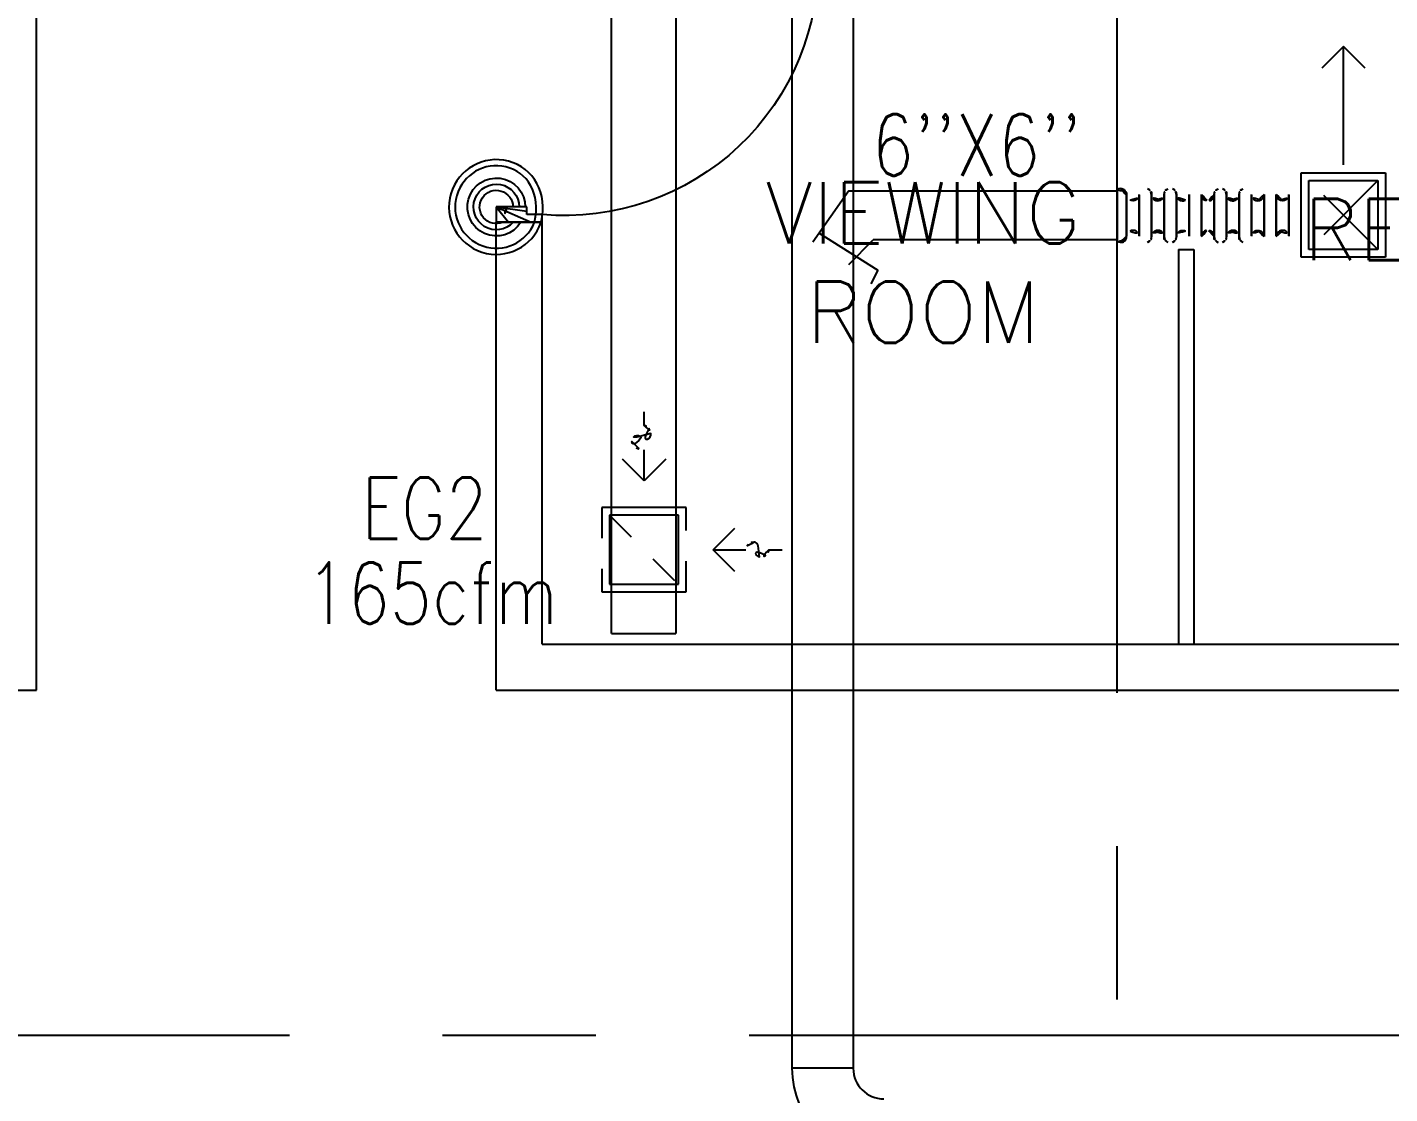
# Model space of a CAD drawing. Extents: x 417866230.2 to 417866327.8, y 43498045.5 to 43498135.4.
# Drawn here: x 417866263.442 to 417866267.886, y 43498110.931 to 43498114.408 of the extents above; entities that cross this region are included whole.
import ezdxf
from ezdxf.enums import TextEntityAlignment as Align

# ---------------------------------------------------------------- set-up
doc = ezdxf.new("R2010")
doc.units = 0
doc.header["$MEASUREMENT"] = 0
doc.linetypes.add('CENTERX2', pattern=[4, 2.5, -0.5, 0.5, -0.5])
doc.linetypes.add('HIDDEN', pattern=[0.375, 0.25, -0.125])
doc.layers.get('0').update_dxf_attribs({"linetype": 'CONTINUOUS'})
for name, color, linetype in [('AXES', 11, 'CENTERX2'), ('DOOR', 9, 'CONTINUOUS'), ('DOOR-DIM', 9, 'CONTINUOUS'), ('DUCT', 6, 'CONTINUOUS'), ('EXDUCT', 10, 'CONTINUOUS'), ('HAT', 12, 'CONTINUOUS'), ('M-AC-FLEX', 3, 'CONTINUOUS'), ('M-EGU.', 2, 'CONTINUOUS'), ('PART', 9, 'CONTINUOUS'), ('Ramb', 9, 'CONTINUOUS'), ('RM-NAME', 9, 'CONTINUOUS'), ('SCD', 2, 'CONTINUOUS'), ('WALL', 4, 'CONTINUOUS')]:
    doc.layers.add(name, color=color, linetype=linetype)
doc.styles.add('ROMANS', font='ROMANS.shx', dxfattribs={"width": 0.6})

# ---------------------------------------------------------------- blocks, each defined once
blk = doc.blocks.new('RM1')
at = {"layer": 'RM-NAME', "style": 'ROMANS'}
for tag, p in [('ROOMNAME1', (0, 323.8)), ('ROOMNAME2', (0, 0))]:
    blk.add_attdef(tag, text='', height=200, dxfattribs=at).set_placement(p, align=Align.MIDDLE)
blk = doc.blocks.new('DOOR90')
at = {"layer": 'DOOR', "color": 7, "linetype": 'ByBlock'}
for p, q in [((-150, 0), (0, 0)), ((-150, 0), (-150, -25)), ((0, -50), (-113.7, 0)), ((0, -50), (-40.1, 0)), ((0, -50), (0, 0)), ((-1000, -25), (-1050, -25)), ((-1050, -75), (-1050, -25)), ((-1050, -25), (-1050, -75)), ((-1000, -42), (-1020, -42)), ((-1020, -42), (-1020, -58)), ((-1000, -25), (-1000, -42)), ((-877.6, -17.8), (-967.6, -17.8)), ((-967.6, -25), (-967.6, -17.8)), ((-955, -8.8), (-890.2, -8.8)), ((-955, -17.8), (-955, -8.8)), ((-955, -17.8), (-890.2, -17.8)), ((-890.2, -17.8), (-890.2, -8.8)), ((-877.6, -25), (-877.6, -17.8)), ((-200, -25), (-150, -25)), ((-200, -42), (-200, -25)), ((-180, -42), (-200, -42)), ((-180, -58), (-180, -42)), ((-150, -25), (-100, -25)), ((-150, -75), (-150, -25)), ((-100, -25), (-100, -50)), ((0, -50), (-100, -36.6)), ((-1000, -75), (-1050, -75)), ((-1000, -58), (-1020, -58)), ((-1000, -58), (-1000, -75)), ((-967.6, -75), (-967.6, -82.2)), ((-877.6, -82.2), (-967.6, -82.2)), ((-955, -82.2), (-890.2, -82.2)), ((-955, -82.2), (-955, -91.2)), ((-890.2, -82.2), (-890.2, -91.2)), ((-877.6, -75), (-877.6, -82.2)), ((-200, -58), (-180, -58)), ((-200, -75), (-200, -58)), ((-150, -75), (-200, -75)), ((-100, -50), (0, -50)), ((-955, -91.2), (-890.2, -91.2)), ((-150, -875), (-100, -875)), ((-150, -900), (-150, -875)), ((0, -850), (-113.7, -900)), ((-100, -875), (-100, -850)), ((0, -850), (-100, -863.4)), ((-100, -850), (0, -850)), ((0, -850), (-40.1, -900)), ((0, -850), (0, -900)), ((-150, -900), (0, -900)), ((0, -900), (-150, -900))]:
    blk.add_line(p, q, dxfattribs=at)
at = {"layer": 'DOOR', "linetype": 'ByBlock'}
for p, q in [((-200, -25), (-1000, -25)), ((-200, -42), (-1000, -42)), ((-200, -58), (-1000, -58)), ((-1000, -75), (-200, -75))]:
    blk.add_line(p, q, dxfattribs=at)
at = {"layer": 'DOOR', "color": 7, "linetype": 'ByBlock'}
for centre in [(-922.6, 23.5), (-922.6, -123.5)]:
    blk.add_circle(centre, 32.4, dxfattribs=at)
for centre, radius, start, end in [((0, -50), 154.4, 161.1053, 166.2858), ((0, -50), 94.4, 148.0182, 180), ((0, -50), 134.4, 158.1598, 169.28), ((0, -50), 114.4, 154.0838, 167.3774), ((0, -50), 74.4, 137.7764, 180), ((0, -50), 54.4, 113.2074, 180), ((0, -50), 34.4, 90, 180), ((0, -50), 14.4, 90, 180), ((0, -850), 154.4, 193.7142, 198.8947), ((0, -850), 134.4, 190.72, 201.8402), ((0, -850), 94.4, 180, 211.9818), ((0, -850), 74.4, 180, 222.2236), ((0, -850), 54.4, 180, 246.7926), ((0, -850), 34.4, 180, 270), ((0, -850), 14.4, 180, 270)]:
    blk.add_arc(centre, radius, start, end, dxfattribs=at)
at = {"layer": 'DOOR', "linetype": 'HIDDEN', "ltscale": 0.5}
blk.add_arc((-222.2, -50), 828.2, 178.2701, 275.003, dxfattribs=at)
blk = doc.blocks.new('9RCD')
at = {"color": 2}
blk.add_line((0, 407), (0, 450), dxfattribs=at)
at = {"layer": 'M-EGU.'}
for p, q in [((0, 225), (0, 331.9)), ((0, 225), (-70.7, 295.7)), ((70.7, 295.7), (0, 225)), ((112.5, 112.5), (-112.5, 112.5)), ((-112.5, 112.5), (-112.5, -112.5)), ((112.5, -112.5), (112.5, 112.5)), ((-295.7, 70.7), (-225, 0)), ((-225, 0), (-326.1, 0)), ((-225, 0), (-295.7, -70.7)), ((-112.5, -112.5), (112.5, -112.5))]:
    blk.add_line(p, q, dxfattribs=at)
at = {"layer": 'M-EGU.', "linetype": 'HIDDEN'}
for p, q in [((137.5, 137.5), (-137.5, 137.5)), ((-137.5, 137.5), (-137.5, -137.5)), ((137.5, -137.5), (137.5, 137.5)), ((-112.5, -112.5), (112.5, 112.5)), ((-137.5, -137.5), (137.5, -137.5))]:
    blk.add_line(p, q, dxfattribs=at)
at = {"layer": 'M-EGU.', "color": 2}
blk.add_line((-405.7, 0), (-450, 0), dxfattribs=at)
blk.add_lwpolyline([(0, 407, -0.187862), (18.4, 395.6, -0.202645), (23.4, 376.1, -0.616915), (-1.7, 368, 0.668708), (-25.3, 358.4, 0.194285), (-18.2, 340.4, 0.186051), (0, 331.9)], format="xyb", dxfattribs=at)
at = {"layer": 'M-EGU.'}
blk.add_lwpolyline([(-405.7, 0, -0.1324), (-394.5, 16.1, -0.15664), (-379.1, 22.4, -0.736612), (-366.5, -9, 0.774232), (-352.6, -39.4, 0.203349), (-331.5, -25.7, 0.193808), (-326.1, 0)], format="xyb", dxfattribs=at)

msp = doc.modelspace()

# ---------------------------------------------------------------- linework, layer by layer
at = {"layer": 'AXES'}
for p, q in [((417866266.9969, 43498056.2378), (417866266.9969, 43498134.7153)), ((417866241.7969, 43498111.1221), (417866300.0369, 43498111.1221))]:
    msp.add_line(p, q, dxfattribs=at)
at = {"layer": 'DUCT'}
for p, q in [((417866265.9359, 43498119.0649), (417866265.9359, 43498111.0141)), ((417866266.1359, 43498119.0649), (417866266.1359, 43498111.0141)), ((417866266.1215, 43498113.8749), (417866266.0039, 43498113.7069)), ((417866266.1215, 43498113.8749), (417866266.9972, 43498113.8749)), ((417866266.9972, 43498113.8749), (417866266.9972, 43498113.7149)), ((417866266.0245, 43498113.7364), (417866266.216, 43498113.6162)), ((417866266.1215, 43498113.6349), (417866266.2015, 43498113.7149)), ((417866266.9972, 43498113.7149), (417866266.2015, 43498113.7149)), ((417866266.216, 43498113.6162), (417866266.193, 43498113.5711)), ((417866266.216, 43498113.6162), (417866266.216, 43498113.6162)), ((417866266.1359, 43498111.0141), (417866265.9359, 43498111.0141))]:
    msp.add_line(p, q, dxfattribs=at)
for radius in [0.3, 0.1]:
    msp.add_arc((417866266.2359, 43498111.0141), radius, 180, 270, dxfattribs=at)
at = {"layer": 'EXDUCT', "linetype": 'Continuous'}
for p, q in [((417866265.5579, 43498121.0543), (417866265.5579, 43498112.4316)), ((417866265.3479, 43498112.4316), (417866265.3479, 43498120.9543)), ((417866265.3479, 43498112.4316), (417866265.5579, 43498112.4316))]:
    msp.add_line(p, q, dxfattribs=at)
at = {"layer": 'M-AC-FLEX', "color": 11}
for p, q in [((417866267.0276, 43498113.8631), (417866267.0276, 43498113.728)), ((417866267.0276, 43498113.8631), (417866267.0276, 43498113.728)), ((417866267.0276, 43498113.8631), (417866267.0276, 43498113.728)), ((417866267.0276, 43498113.8631), (417866267.0276, 43498113.728)), ((417866267.0276, 43498113.7277), (417866267.0276, 43498113.8628)), ((417866267.0276, 43498113.7277), (417866267.0276, 43498113.8628)), ((417866267.0276, 43498113.7277), (417866267.0276, 43498113.8628)), ((417866267.0276, 43498113.7277), (417866267.0276, 43498113.8628)), ((417866267.0276, 43498113.862), (417866267.0276, 43498113.7269)), ((417866267.0276, 43498113.862), (417866267.0276, 43498113.7269)), ((417866267.0276, 43498113.862), (417866267.0276, 43498113.7269)), ((417866267.0276, 43498113.862), (417866267.0276, 43498113.7269)), ((417866267.0276, 43498113.7266), (417866267.0276, 43498113.8617)), ((417866267.0276, 43498113.7266), (417866267.0276, 43498113.8617)), ((417866267.0276, 43498113.7266), (417866267.0276, 43498113.8617)), ((417866267.0276, 43498113.7266), (417866267.0276, 43498113.8617)), ((417866267.0683, 43498113.7277), (417866267.0683, 43498113.8628)), ((417866267.0683, 43498113.7277), (417866267.0683, 43498113.8628)), ((417866267.0683, 43498113.7277), (417866267.0683, 43498113.8628)), ((417866267.0683, 43498113.7277), (417866267.0683, 43498113.8628)), ((417866267.0683, 43498113.862), (417866267.0683, 43498113.7269)), ((417866267.0683, 43498113.862), (417866267.0683, 43498113.7269)), ((417866267.0683, 43498113.862), (417866267.0683, 43498113.7269)), ((417866267.0683, 43498113.862), (417866267.0683, 43498113.7269)), ((417866267.1091, 43498113.8631), (417866267.1091, 43498113.728)), ((417866267.1091, 43498113.8631), (417866267.1091, 43498113.728)), ((417866267.1091, 43498113.7277), (417866267.1091, 43498113.8628)), ((417866267.1091, 43498113.7277), (417866267.1091, 43498113.8628)), ((417866267.1091, 43498113.7277), (417866267.1091, 43498113.8628)), ((417866267.1091, 43498113.7277), (417866267.1091, 43498113.8628)), ((417866267.1091, 43498113.7277), (417866267.1091, 43498113.8628)), ((417866267.1091, 43498113.7277), (417866267.1091, 43498113.8628)), ((417866267.1091, 43498113.862), (417866267.1091, 43498113.7269)), ((417866267.1091, 43498113.862), (417866267.1091, 43498113.7269)), ((417866267.1091, 43498113.862), (417866267.1091, 43498113.7269)), ((417866267.1091, 43498113.862), (417866267.1091, 43498113.7269)), ((417866267.1091, 43498113.862), (417866267.1091, 43498113.7269)), ((417866267.1091, 43498113.862), (417866267.1091, 43498113.7269)), ((417866267.1091, 43498113.7266), (417866267.1091, 43498113.8617)), ((417866267.1091, 43498113.7266), (417866267.1091, 43498113.8617)), ((417866267.1498, 43498113.8631), (417866267.1498, 43498113.728)), ((417866267.1498, 43498113.8631), (417866267.1498, 43498113.728)), ((417866267.1498, 43498113.7277), (417866267.1498, 43498113.8628)), ((417866267.1498, 43498113.7277), (417866267.1498, 43498113.8628)), ((417866267.1498, 43498113.7277), (417866267.1498, 43498113.8628)), ((417866267.1498, 43498113.7277), (417866267.1498, 43498113.8628)), ((417866267.1498, 43498113.7277), (417866267.1498, 43498113.8628)), ((417866267.1498, 43498113.7277), (417866267.1498, 43498113.8628)), ((417866267.1498, 43498113.7277), (417866267.1498, 43498113.8628)), ((417866267.1498, 43498113.7277), (417866267.1498, 43498113.8628)), ((417866267.1498, 43498113.7277), (417866267.1498, 43498113.8628)), ((417866267.1498, 43498113.7277), (417866267.1498, 43498113.8628)), ((417866267.1498, 43498113.862), (417866267.1498, 43498113.7269)), ((417866267.1498, 43498113.862), (417866267.1498, 43498113.7269)), ((417866267.1498, 43498113.862), (417866267.1498, 43498113.7269)), ((417866267.1498, 43498113.862), (417866267.1498, 43498113.7269)), ((417866267.1498, 43498113.862), (417866267.1498, 43498113.7269)), ((417866267.1498, 43498113.862), (417866267.1498, 43498113.7269)), ((417866267.1498, 43498113.862), (417866267.1498, 43498113.7269)), ((417866267.1498, 43498113.862), (417866267.1498, 43498113.7269)), ((417866267.1498, 43498113.862), (417866267.1498, 43498113.7269)), ((417866267.1498, 43498113.862), (417866267.1498, 43498113.7269)), ((417866267.1498, 43498113.7266), (417866267.1498, 43498113.8617)), ((417866267.1498, 43498113.7266), (417866267.1498, 43498113.8617)), ((417866267.1905, 43498113.8631), (417866267.1905, 43498113.728)), ((417866267.1905, 43498113.8631), (417866267.1905, 43498113.728)), ((417866267.1905, 43498113.7277), (417866267.1905, 43498113.8628)), ((417866267.1905, 43498113.7277), (417866267.1905, 43498113.8628)), ((417866267.1905, 43498113.7277), (417866267.1905, 43498113.8628)), ((417866267.1905, 43498113.7277), (417866267.1905, 43498113.8628)), ((417866267.1905, 43498113.7277), (417866267.1905, 43498113.8628)), ((417866267.1905, 43498113.7277), (417866267.1905, 43498113.8628)), ((417866267.1905, 43498113.7277), (417866267.1905, 43498113.8628)), ((417866267.1905, 43498113.7277), (417866267.1905, 43498113.8628)), ((417866267.1905, 43498113.7277), (417866267.1905, 43498113.8628)), ((417866267.1905, 43498113.7277), (417866267.1905, 43498113.8628)), ((417866267.1905, 43498113.862), (417866267.1905, 43498113.7269)), ((417866267.1905, 43498113.862), (417866267.1905, 43498113.7269)), ((417866267.1905, 43498113.862), (417866267.1905, 43498113.7269)), ((417866267.1905, 43498113.862), (417866267.1905, 43498113.7269)), ((417866267.1905, 43498113.862), (417866267.1905, 43498113.7269)), ((417866267.1905, 43498113.862), (417866267.1905, 43498113.7269)), ((417866267.1905, 43498113.862), (417866267.1905, 43498113.7269)), ((417866267.1905, 43498113.862), (417866267.1905, 43498113.7269)), ((417866267.1905, 43498113.862), (417866267.1905, 43498113.7269)), ((417866267.1905, 43498113.862), (417866267.1905, 43498113.7269)), ((417866267.1905, 43498113.7266), (417866267.1905, 43498113.8617)), ((417866267.1905, 43498113.7266), (417866267.1905, 43498113.8617)), ((417866267.2313, 43498113.8631), (417866267.2313, 43498113.728)), ((417866267.2313, 43498113.8631), (417866267.2313, 43498113.728)), ((417866267.2313, 43498113.7277), (417866267.2313, 43498113.8628)), ((417866267.2313, 43498113.7277), (417866267.2313, 43498113.8628)), ((417866267.2313, 43498113.7277), (417866267.2313, 43498113.8628)), ((417866267.2313, 43498113.7277), (417866267.2313, 43498113.8628)), ((417866267.2313, 43498113.7277), (417866267.2313, 43498113.8628)), ((417866267.2313, 43498113.7277), (417866267.2313, 43498113.8628)), ((417866267.2313, 43498113.862), (417866267.2313, 43498113.7269)), ((417866267.2313, 43498113.862), (417866267.2313, 43498113.7269)), ((417866267.2313, 43498113.862), (417866267.2313, 43498113.7269)), ((417866267.2313, 43498113.862), (417866267.2313, 43498113.7269)), ((417866267.2313, 43498113.862), (417866267.2313, 43498113.7269)), ((417866267.2313, 43498113.862), (417866267.2313, 43498113.7269)), ((417866267.2313, 43498113.7266), (417866267.2313, 43498113.8617)), ((417866267.2313, 43498113.7266), (417866267.2313, 43498113.8617)), ((417866267.2723, 43498113.8631), (417866267.2723, 43498113.728)), ((417866267.2723, 43498113.8631), (417866267.2723, 43498113.728)), ((417866267.2723, 43498113.7277), (417866267.2723, 43498113.8628)), ((417866267.2723, 43498113.7277), (417866267.2723, 43498113.8628)), ((417866267.2723, 43498113.7277), (417866267.2723, 43498113.8628)), ((417866267.2723, 43498113.7277), (417866267.2723, 43498113.8628)), ((417866267.2723, 43498113.7277), (417866267.2723, 43498113.8628)), ((417866267.2723, 43498113.7277), (417866267.2723, 43498113.8628)), ((417866267.2723, 43498113.862), (417866267.2723, 43498113.7269)), ((417866267.2723, 43498113.862), (417866267.2723, 43498113.7269)), ((417866267.2723, 43498113.862), (417866267.2723, 43498113.7269)), ((417866267.2723, 43498113.862), (417866267.2723, 43498113.7269)), ((417866267.2723, 43498113.862), (417866267.2723, 43498113.7269)), ((417866267.2723, 43498113.862), (417866267.2723, 43498113.7269)), ((417866267.2723, 43498113.7266), (417866267.2723, 43498113.8617)), ((417866267.2723, 43498113.7266), (417866267.2723, 43498113.8617)), ((417866267.3131, 43498113.8631), (417866267.3131, 43498113.728)), ((417866267.3131, 43498113.8631), (417866267.3131, 43498113.728)), ((417866267.3131, 43498113.7277), (417866267.3131, 43498113.8628)), ((417866267.3131, 43498113.7277), (417866267.3131, 43498113.8628)), ((417866267.3131, 43498113.7277), (417866267.3131, 43498113.8628)), ((417866267.3131, 43498113.7277), (417866267.3131, 43498113.8628)), ((417866267.3131, 43498113.7277), (417866267.3131, 43498113.8628)), ((417866267.3131, 43498113.7277), (417866267.3131, 43498113.8628)), ((417866267.3131, 43498113.7277), (417866267.3131, 43498113.8628)), ((417866267.3131, 43498113.7277), (417866267.3131, 43498113.8628)), ((417866267.3131, 43498113.7277), (417866267.3131, 43498113.8628)), ((417866267.3131, 43498113.7277), (417866267.3131, 43498113.8628)), ((417866267.3131, 43498113.862), (417866267.3131, 43498113.7269)), ((417866267.3131, 43498113.862), (417866267.3131, 43498113.7269)), ((417866267.3131, 43498113.862), (417866267.3131, 43498113.7269)), ((417866267.3131, 43498113.862), (417866267.3131, 43498113.7269)), ((417866267.3131, 43498113.862), (417866267.3131, 43498113.7269)), ((417866267.3131, 43498113.862), (417866267.3131, 43498113.7269)), ((417866267.3131, 43498113.862), (417866267.3131, 43498113.7269)), ((417866267.3131, 43498113.862), (417866267.3131, 43498113.7269)), ((417866267.3131, 43498113.862), (417866267.3131, 43498113.7269)), ((417866267.3131, 43498113.862), (417866267.3131, 43498113.7269)), ((417866267.3131, 43498113.7266), (417866267.3131, 43498113.8617)), ((417866267.3131, 43498113.7266), (417866267.3131, 43498113.8617)), ((417866267.3538, 43498113.8631), (417866267.3538, 43498113.728)), ((417866267.3538, 43498113.8631), (417866267.3538, 43498113.728)), ((417866267.3538, 43498113.7277), (417866267.3538, 43498113.8628)), ((417866267.3538, 43498113.7277), (417866267.3538, 43498113.8628)), ((417866267.3538, 43498113.7277), (417866267.3538, 43498113.8628)), ((417866267.3538, 43498113.7277), (417866267.3538, 43498113.8628)), ((417866267.3538, 43498113.7277), (417866267.3538, 43498113.8628)), ((417866267.3538, 43498113.7277), (417866267.3538, 43498113.8628)), ((417866267.3538, 43498113.7277), (417866267.3538, 43498113.8628)), ((417866267.3538, 43498113.7277), (417866267.3538, 43498113.8628)), ((417866267.3538, 43498113.7277), (417866267.3538, 43498113.8628)), ((417866267.3538, 43498113.7277), (417866267.3538, 43498113.8628)), ((417866267.3538, 43498113.862), (417866267.3538, 43498113.7269)), ((417866267.3538, 43498113.862), (417866267.3538, 43498113.7269)), ((417866267.3538, 43498113.862), (417866267.3538, 43498113.7269)), ((417866267.3538, 43498113.862), (417866267.3538, 43498113.7269)), ((417866267.3538, 43498113.862), (417866267.3538, 43498113.7269)), ((417866267.3538, 43498113.862), (417866267.3538, 43498113.7269)), ((417866267.3538, 43498113.862), (417866267.3538, 43498113.7269)), ((417866267.3538, 43498113.862), (417866267.3538, 43498113.7269)), ((417866267.3538, 43498113.862), (417866267.3538, 43498113.7269)), ((417866267.3538, 43498113.862), (417866267.3538, 43498113.7269)), ((417866267.3538, 43498113.7266), (417866267.3538, 43498113.8617)), ((417866267.3538, 43498113.7266), (417866267.3538, 43498113.8617)), ((417866267.3945, 43498113.8631), (417866267.3945, 43498113.728)), ((417866267.3945, 43498113.8631), (417866267.3945, 43498113.728)), ((417866267.3945, 43498113.7277), (417866267.3945, 43498113.8628)), ((417866267.3945, 43498113.7277), (417866267.3945, 43498113.8628)), ((417866267.3945, 43498113.7277), (417866267.3945, 43498113.8628)), ((417866267.3945, 43498113.7277), (417866267.3945, 43498113.8628)), ((417866267.3945, 43498113.7277), (417866267.3945, 43498113.8628)), ((417866267.3945, 43498113.7277), (417866267.3945, 43498113.8628)), ((417866267.3945, 43498113.862), (417866267.3945, 43498113.7269)), ((417866267.3945, 43498113.862), (417866267.3945, 43498113.7269)), ((417866267.3945, 43498113.862), (417866267.3945, 43498113.7269)), ((417866267.3945, 43498113.862), (417866267.3945, 43498113.7269)), ((417866267.3945, 43498113.862), (417866267.3945, 43498113.7269)), ((417866267.3945, 43498113.862), (417866267.3945, 43498113.7269)), ((417866267.3945, 43498113.7266), (417866267.3945, 43498113.8617)), ((417866267.3945, 43498113.7266), (417866267.3945, 43498113.8617)), ((417866267.4353, 43498113.7277), (417866267.4353, 43498113.8628)), ((417866267.4353, 43498113.7277), (417866267.4353, 43498113.8628)), ((417866267.4353, 43498113.7277), (417866267.4353, 43498113.8628)), ((417866267.4353, 43498113.7277), (417866267.4353, 43498113.8628)), ((417866267.4353, 43498113.862), (417866267.4353, 43498113.7269)), ((417866267.4353, 43498113.862), (417866267.4353, 43498113.7269)), ((417866267.4353, 43498113.862), (417866267.4353, 43498113.7269)), ((417866267.4353, 43498113.862), (417866267.4353, 43498113.7269)), ((417866267.476, 43498113.8631), (417866267.476, 43498113.728)), ((417866267.476, 43498113.8631), (417866267.476, 43498113.728)), ((417866267.476, 43498113.8631), (417866267.476, 43498113.728)), ((417866267.476, 43498113.8631), (417866267.476, 43498113.728)), ((417866267.476, 43498113.8631), (417866267.476, 43498113.728)), ((417866267.476, 43498113.8631), (417866267.476, 43498113.728)), ((417866267.476, 43498113.8631), (417866267.476, 43498113.728)), ((417866267.476, 43498113.8631), (417866267.476, 43498113.728)), ((417866267.476, 43498113.7277), (417866267.476, 43498113.8628)), ((417866267.476, 43498113.7277), (417866267.476, 43498113.8628)), ((417866267.476, 43498113.7277), (417866267.476, 43498113.8628)), ((417866267.476, 43498113.7277), (417866267.476, 43498113.8628)), ((417866267.476, 43498113.7277), (417866267.476, 43498113.8628)), ((417866267.476, 43498113.7277), (417866267.476, 43498113.8628)), ((417866267.476, 43498113.7277), (417866267.476, 43498113.8628)), ((417866267.476, 43498113.7277), (417866267.476, 43498113.8628)), ((417866267.476, 43498113.862), (417866267.476, 43498113.7269)), ((417866267.476, 43498113.862), (417866267.476, 43498113.7269)), ((417866267.476, 43498113.862), (417866267.476, 43498113.7269)), ((417866267.476, 43498113.862), (417866267.476, 43498113.7269)), ((417866267.476, 43498113.862), (417866267.476, 43498113.7269)), ((417866267.476, 43498113.862), (417866267.476, 43498113.7269)), ((417866267.476, 43498113.862), (417866267.476, 43498113.7269)), ((417866267.476, 43498113.862), (417866267.476, 43498113.7269)), ((417866267.476, 43498113.7266), (417866267.476, 43498113.8617)), ((417866267.476, 43498113.7266), (417866267.476, 43498113.8617)), ((417866267.476, 43498113.7266), (417866267.476, 43498113.8617)), ((417866267.476, 43498113.7266), (417866267.476, 43498113.8617)), ((417866267.476, 43498113.7266), (417866267.476, 43498113.8617)), ((417866267.476, 43498113.7266), (417866267.476, 43498113.8617)), ((417866267.476, 43498113.7266), (417866267.476, 43498113.8617)), ((417866267.476, 43498113.7266), (417866267.476, 43498113.8617)), ((417866267.516, 43498113.8631), (417866267.516, 43498113.728)), ((417866267.516, 43498113.8631), (417866267.516, 43498113.728)), ((417866267.516, 43498113.8631), (417866267.516, 43498113.728)), ((417866267.516, 43498113.8631), (417866267.516, 43498113.728)), ((417866267.516, 43498113.8631), (417866267.516, 43498113.728)), ((417866267.516, 43498113.8631), (417866267.516, 43498113.728)), ((417866267.516, 43498113.8631), (417866267.516, 43498113.728)), ((417866267.516, 43498113.8631), (417866267.516, 43498113.728)), ((417866267.516, 43498113.7277), (417866267.516, 43498113.8628)), ((417866267.516, 43498113.7277), (417866267.516, 43498113.8628)), ((417866267.516, 43498113.7277), (417866267.516, 43498113.8628)), ((417866267.516, 43498113.7277), (417866267.516, 43498113.8628)), ((417866267.516, 43498113.7277), (417866267.516, 43498113.8628)), ((417866267.516, 43498113.7277), (417866267.516, 43498113.8628)), ((417866267.516, 43498113.7277), (417866267.516, 43498113.8628)), ((417866267.516, 43498113.7277), (417866267.516, 43498113.8628)), ((417866267.516, 43498113.862), (417866267.516, 43498113.7269)), ((417866267.516, 43498113.862), (417866267.516, 43498113.7269)), ((417866267.516, 43498113.862), (417866267.516, 43498113.7269)), ((417866267.516, 43498113.862), (417866267.516, 43498113.7269)), ((417866267.516, 43498113.862), (417866267.516, 43498113.7269)), ((417866267.516, 43498113.862), (417866267.516, 43498113.7269)), ((417866267.516, 43498113.862), (417866267.516, 43498113.7269)), ((417866267.516, 43498113.862), (417866267.516, 43498113.7269)), ((417866267.516, 43498113.7266), (417866267.516, 43498113.8617)), ((417866267.516, 43498113.7266), (417866267.516, 43498113.8617)), ((417866267.516, 43498113.7266), (417866267.516, 43498113.8617)), ((417866267.516, 43498113.7266), (417866267.516, 43498113.8617)), ((417866267.516, 43498113.7266), (417866267.516, 43498113.8617)), ((417866267.516, 43498113.7266), (417866267.516, 43498113.8617)), ((417866267.516, 43498113.7266), (417866267.516, 43498113.8617)), ((417866267.516, 43498113.7266), (417866267.516, 43498113.8617)), ((417866267.5567, 43498113.7277), (417866267.5567, 43498113.8628)), ((417866267.5567, 43498113.7277), (417866267.5567, 43498113.8628)), ((417866267.5567, 43498113.7277), (417866267.5567, 43498113.8628)), ((417866267.5567, 43498113.7277), (417866267.5567, 43498113.8628)), ((417866267.5567, 43498113.862), (417866267.5567, 43498113.7269)), ((417866267.5567, 43498113.862), (417866267.5567, 43498113.7269)), ((417866267.5567, 43498113.862), (417866267.5567, 43498113.7269)), ((417866267.5567, 43498113.862), (417866267.5567, 43498113.7269))]:
    msp.add_line(p, q, dxfattribs=at)
at = {"layer": 'M-AC-FLEX'}
for points in [[(417866267.0276, 43498113.8613, -0.00451), (417866267.0276, 43498113.8617, 0.590126), (417866266.9972, 43498113.8792, 0.590126)], [(417866267.0276, 43498113.8613, -0.00451), (417866267.0276, 43498113.8617, 0.590125), (417866266.9972, 43498113.8792, 0.590125)], [(417866266.9972, 43498113.8792, -0.590126), (417866267.0276, 43498113.8617)], [(417866267.0276, 43498113.8628, 1), (417866267.0683, 43498113.8628, -1), (417866267.1091, 43498113.8628)], [(417866267.039, 43498113.8445, 0.554927), (417866267.0683, 43498113.8628, -1), (417866267.1091, 43498113.8628)], [(417866267.1498, 43498113.8628, -1), (417866267.1091, 43498113.8628, 1), (417866267.0683, 43498113.8628)], [(417866267.1384, 43498113.8445, -0.554927), (417866267.1091, 43498113.8628, 1), (417866267.0683, 43498113.8628)], [(417866267.1091, 43498113.8628, 0.314352), (417866267.0963, 43498113.8818, 0.314352)], [(417866267.0963, 43498113.8818, -0.304577), (417866267.1091, 43498113.8635)], [(417866267.1091, 43498113.8628, 1), (417866267.1498, 43498113.8628, -1), (417866267.1905, 43498113.8628)], [(417866267.1205, 43498113.8445, 0.554927), (417866267.1498, 43498113.8628, -1), (417866267.1905, 43498113.8628)], [(417866267.1205, 43498113.8445, 0.554927), (417866267.1498, 43498113.8628, -1), (417866267.1905, 43498113.8628)], [(417866267.1219, 43498113.8439, 0.530339), (417866267.1498, 43498113.8628, -1), (417866267.1905, 43498113.8628)], [(417866267.2313, 43498113.8628, -1), (417866267.1905, 43498113.8628, 1), (417866267.1498, 43498113.8628)], [(417866267.2199, 43498113.8445, -0.554927), (417866267.1905, 43498113.8628, 1), (417866267.1498, 43498113.8628)], [(417866267.2199, 43498113.8445, -0.554927), (417866267.1905, 43498113.8628, 1), (417866267.1498, 43498113.8628)], [(417866267.2184, 43498113.8439, -0.530339), (417866267.1905, 43498113.8628, 1), (417866267.1498, 43498113.8628)], [(417866267.1498, 43498113.8628, -0.314352), (417866267.1626, 43498113.8818, -0.314352)], [(417866267.1626, 43498113.8818, 0.304577), (417866267.1498, 43498113.8635)], [(417866267.1905, 43498113.8628, 0.314352), (417866267.1778, 43498113.8818, 0.314352)], [(417866267.1778, 43498113.8818, -0.304577), (417866267.1905, 43498113.8635)], [(417866267.2723, 43498113.8591, -0.044911), (417866267.272, 43498113.8628, 1), (417866267.2313, 43498113.8628)], [(417866267.3831, 43498113.8445, -0.554927), (417866267.3538, 43498113.8628, 1), (417866267.3131, 43498113.8628)], [(417866267.3817, 43498113.8439, -0.530339), (417866267.3538, 43498113.8628, 1), (417866267.3131, 43498113.8628)], [(417866267.3945, 43498113.8628, -1), (417866267.3538, 43498113.8628, 1), (417866267.3131, 43498113.8628)], [(417866267.3831, 43498113.8445, -0.554927), (417866267.3538, 43498113.8628, 1), (417866267.3131, 43498113.8628)], [(417866267.3131, 43498113.8628, -0.314352), (417866267.3258, 43498113.8818, -0.314352)], [(417866267.3258, 43498113.8818, 0.304577), (417866267.3131, 43498113.8635)], [(417866267.3538, 43498113.8628, 0.314352), (417866267.341, 43498113.8818, 0.314352)], [(417866267.341, 43498113.8818, -0.304577), (417866267.3538, 43498113.8635)], [(417866267.3538, 43498113.8628, 1), (417866267.3945, 43498113.8628, -1), (417866267.4353, 43498113.8628)], [(417866267.3652, 43498113.8445, 0.554927), (417866267.3945, 43498113.8628, -1), (417866267.4353, 43498113.8628)], [(417866267.4646, 43498113.8445, -0.554927), (417866267.4353, 43498113.8628, 1), (417866267.3945, 43498113.8628)], [(417866267.476, 43498113.8628, -1), (417866267.4353, 43498113.8628, 1), (417866267.3945, 43498113.8628)], [(417866267.3945, 43498113.8628, -0.314352), (417866267.4073, 43498113.8818, -0.314352)], [(417866267.4073, 43498113.8818, 0.304577), (417866267.3945, 43498113.8635)], [(417866267.516, 43498113.8628, 0.999838), (417866267.476, 43498113.8635)], [(417866267.476, 43498113.8628, -0.999838), (417866267.516, 43498113.8635)], [(417866267.476, 43498113.8628, -0.999838), (417866267.516, 43498113.8635)], [(417866267.516, 43498113.8628, 0.999838), (417866267.476, 43498113.8635)], [(417866267.476, 43498113.8628, -0.999838), (417866267.516, 43498113.8635)], [(417866267.516, 43498113.8628, 0.999838), (417866267.476, 43498113.8635)], [(417866267.516, 43498113.8628, 0.999838), (417866267.476, 43498113.8635)], [(417866267.476, 43498113.8628, -0.999838), (417866267.516, 43498113.8635)], [(417866267.476, 43498113.8628, -0.999838), (417866267.516, 43498113.8635)], [(417866267.516, 43498113.8628, 0.999838), (417866267.476, 43498113.8635)], [(417866267.516, 43498113.8628, 0.999838), (417866267.476, 43498113.8635)], [(417866267.476, 43498113.8628, -0.999838), (417866267.516, 43498113.8635)], [(417866267.516, 43498113.8628, 0.999838), (417866267.476, 43498113.8635)], [(417866267.476, 43498113.8628, -0.999838), (417866267.516, 43498113.8635)], [(417866267.476, 43498113.8628, -0.999838), (417866267.516, 43498113.8635)], [(417866267.516, 43498113.8628, 0.999838), (417866267.476, 43498113.8635)], [(417866267.516, 43498113.8628, 1), (417866267.5567, 43498113.8628, -1), (417866267.5975, 43498113.8628)], [(417866267.5274, 43498113.8445, 0.554927), (417866267.5567, 43498113.8628, -1), (417866267.5975, 43498113.8628)], [(417866267.5975, 43498113.8631, 0.991232), (417866267.5567, 43498113.8628)], [(417866267.5975, 43498113.8631, 0.991232), (417866267.5567, 43498113.8628)], [(417866267.0276, 43498113.8628, -0.00451), (417866267.0276, 43498113.8631, 0.008922), (417866267.0276, 43498113.8638)], [(417866267.0276, 43498113.8631, 0.008922), (417866267.0276, 43498113.8638)], [(417866267.0276, 43498113.8631, 0.008922), (417866267.0276, 43498113.8638)], [(417866267.0276, 43498113.8628, -0.00451), (417866267.0276, 43498113.8631, 0.008922), (417866267.0276, 43498113.8638)], [(417866267.0276, 43498113.8635, -0.004461), (417866267.0276, 43498113.8631)], [(417866267.0276, 43498113.8635, -0.004461), (417866267.0276, 43498113.8631)], [(417866267.0276, 43498113.8635, -0.004461), (417866267.0276, 43498113.8631)], [(417866267.0276, 43498113.8635, -0.004461), (417866267.0276, 43498113.8631)], [(417866267.1091, 43498113.8628, -0.00451), (417866267.1091, 43498113.8631, 0.008922), (417866267.1091, 43498113.8638)], [(417866267.1091, 43498113.8631, 0.008922), (417866267.1091, 43498113.8638)], [(417866267.1091, 43498113.8636, -0.001808), (417866267.1091, 43498113.8635)], [(417866267.1091, 43498113.8628, 0.01069), (417866267.1091, 43498113.8636, 0.01069)], [(417866267.1091, 43498113.8635, -0.004461), (417866267.1091, 43498113.8631)], [(417866267.1091, 43498113.8635, -0.004461), (417866267.1091, 43498113.8631)], [(417866267.1091, 43498113.8624, -0.008975), (417866267.1091, 43498113.8617)], [(417866267.1498, 43498113.8628, 0.00451), (417866267.1498, 43498113.8631, -0.008922), (417866267.1498, 43498113.8638)], [(417866267.1498, 43498113.8631, -0.008922), (417866267.1498, 43498113.8638)], [(417866267.1498, 43498113.8636, 0.001808), (417866267.1498, 43498113.8635)], [(417866267.1498, 43498113.8628, -0.01069), (417866267.1498, 43498113.8636, -0.01069)], [(417866267.1498, 43498113.8635, 0.004461), (417866267.1498, 43498113.8631)], [(417866267.1498, 43498113.8635, 0.004461), (417866267.1498, 43498113.8631)], [(417866267.1498, 43498113.8624, 0.008975), (417866267.1498, 43498113.8617)], [(417866267.1905, 43498113.8628, -0.00451), (417866267.1905, 43498113.8631, 0.008922), (417866267.1905, 43498113.8638)], [(417866267.1905, 43498113.8631, 0.008922), (417866267.1905, 43498113.8638)], [(417866267.1905, 43498113.8636, -0.001808), (417866267.1905, 43498113.8635)], [(417866267.1905, 43498113.8628, 0.01069), (417866267.1905, 43498113.8636, 0.01069)], [(417866267.1905, 43498113.8635, -0.004461), (417866267.1905, 43498113.8631)], [(417866267.1905, 43498113.8635, -0.004461), (417866267.1905, 43498113.8631)], [(417866267.1905, 43498113.8624, -0.008975), (417866267.1905, 43498113.8617)], [(417866267.2313, 43498113.8628, 0.00451), (417866267.2313, 43498113.8631, -0.008922), (417866267.2313, 43498113.8638)], [(417866267.2313, 43498113.8631, -0.008922), (417866267.2313, 43498113.8638)], [(417866267.2313, 43498113.8636, 0.001808), (417866267.2313, 43498113.8635)], [(417866267.2313, 43498113.8628, -0.01069), (417866267.2313, 43498113.8636, -0.01069)], [(417866267.2313, 43498113.8635, 0.004461), (417866267.2313, 43498113.8631)], [(417866267.2313, 43498113.8635, 0.004461), (417866267.2313, 43498113.8631)], [(417866267.2313, 43498113.8624, 0.008975), (417866267.2313, 43498113.8617)], [(417866267.2723, 43498113.8628, -0.00451), (417866267.2723, 43498113.8631, 0.008922), (417866267.2723, 43498113.8638)], [(417866267.2723, 43498113.8631, 0.008922), (417866267.2723, 43498113.8638)], [(417866267.2723, 43498113.8636, -0.001808), (417866267.2723, 43498113.8635)], [(417866267.2723, 43498113.8628, 0.01069), (417866267.2723, 43498113.8636, 0.01069)], [(417866267.2723, 43498113.8635, -0.004461), (417866267.2723, 43498113.8631)], [(417866267.2723, 43498113.8635, -0.004461), (417866267.2723, 43498113.8631)], [(417866267.2723, 43498113.8624, -0.008975), (417866267.2723, 43498113.8617)], [(417866267.2723, 43498113.862, 1), (417866267.3131, 43498113.862)], [(417866267.2723, 43498113.862, 0.554927), (417866267.3016, 43498113.8438, 0.554927)], [(417866267.3131, 43498113.862, -1), (417866267.2723, 43498113.862)], [(417866267.3131, 43498113.862, -0.554927), (417866267.2837, 43498113.8438, -0.554927)], [(417866267.3131, 43498113.862, -0.554927), (417866267.2837, 43498113.8438, -0.554927)], [(417866267.3131, 43498113.862, -0.530339), (417866267.2851, 43498113.8431, -0.530339)], [(417866267.3131, 43498113.8628, 0.00451), (417866267.3131, 43498113.8631, -0.008922), (417866267.3131, 43498113.8638)], [(417866267.3131, 43498113.8631, -0.008922), (417866267.3131, 43498113.8638)], [(417866267.3131, 43498113.8636, 0.001808), (417866267.3131, 43498113.8635)], [(417866267.3131, 43498113.8628, -0.01069), (417866267.3131, 43498113.8636, -0.01069)], [(417866267.3131, 43498113.8635, 0.004461), (417866267.3131, 43498113.8631)], [(417866267.3131, 43498113.8635, 0.004461), (417866267.3131, 43498113.8631)], [(417866267.3131, 43498113.8624, 0.008975), (417866267.3131, 43498113.8617)], [(417866267.3538, 43498113.8628, -0.00451), (417866267.3538, 43498113.8631, 0.008922), (417866267.3538, 43498113.8638)], [(417866267.3538, 43498113.8631, 0.008922), (417866267.3538, 43498113.8638)], [(417866267.3538, 43498113.8636, -0.001808), (417866267.3538, 43498113.8635)], [(417866267.3538, 43498113.8628, 0.01069), (417866267.3538, 43498113.8636, 0.01069)], [(417866267.3538, 43498113.8635, -0.004461), (417866267.3538, 43498113.8631)], [(417866267.3538, 43498113.8635, -0.004461), (417866267.3538, 43498113.8631)], [(417866267.3538, 43498113.8624, -0.008975), (417866267.3538, 43498113.8617)], [(417866267.3945, 43498113.8628, 0.00451), (417866267.3945, 43498113.8631, -0.008922), (417866267.3945, 43498113.8638)], [(417866267.3945, 43498113.8631, -0.008922), (417866267.3945, 43498113.8638)], [(417866267.3945, 43498113.8636, 0.001808), (417866267.3945, 43498113.8635)], [(417866267.3945, 43498113.8628, -0.01069), (417866267.3945, 43498113.8636, -0.01069)], [(417866267.3945, 43498113.8635, 0.004461), (417866267.3945, 43498113.8631)], [(417866267.3945, 43498113.8635, 0.004461), (417866267.3945, 43498113.8631)], [(417866267.3945, 43498113.8624, 0.008975), (417866267.3945, 43498113.8617)], [(417866267.476, 43498113.8628, -0.566329), (417866267.446, 43498113.8448, -0.566329)], [(417866267.476, 43498113.8628, 0.00451), (417866267.476, 43498113.8631, -0.008922), (417866267.476, 43498113.8638)], [(417866267.476, 43498113.8631, -0.008922), (417866267.476, 43498113.8638)], [(417866267.476, 43498113.8631, -0.008922), (417866267.476, 43498113.8638)], [(417866267.476, 43498113.8628, 0.00451), (417866267.476, 43498113.8631, -0.008922), (417866267.476, 43498113.8638)], [(417866267.476, 43498113.8631, -0.008922), (417866267.476, 43498113.8638)], [(417866267.476, 43498113.8628, 0.00451), (417866267.476, 43498113.8631, -0.008922), (417866267.476, 43498113.8638)], [(417866267.476, 43498113.8628, 0.00451), (417866267.476, 43498113.8631, -0.008922), (417866267.476, 43498113.8638)], [(417866267.476, 43498113.8631, -0.008922), (417866267.476, 43498113.8638)], [(417866267.476, 43498113.8635, 0.004461), (417866267.476, 43498113.8631)], [(417866267.476, 43498113.8635, 0.004461), (417866267.476, 43498113.8631)], [(417866267.476, 43498113.8635, 0.004461), (417866267.476, 43498113.8631)], [(417866267.476, 43498113.8635, 0.004461), (417866267.476, 43498113.8631)], [(417866267.476, 43498113.8635, 0.004461), (417866267.476, 43498113.8631)], [(417866267.476, 43498113.8635, 0.004461), (417866267.476, 43498113.8631)], [(417866267.476, 43498113.8635, 0.004461), (417866267.476, 43498113.8631)], [(417866267.476, 43498113.8635, 0.004461), (417866267.476, 43498113.8631)], [(417866267.516, 43498113.8631, 0.008922), (417866267.516, 43498113.8638)], [(417866267.516, 43498113.8628, -0.00451), (417866267.516, 43498113.8631, 0.008922), (417866267.516, 43498113.8638)], [(417866267.516, 43498113.8628, -0.00451), (417866267.516, 43498113.8631, 0.008922), (417866267.516, 43498113.8638)], [(417866267.516, 43498113.8631, 0.008922), (417866267.516, 43498113.8638)], [(417866267.516, 43498113.8628, -0.00451), (417866267.516, 43498113.8631, 0.008922), (417866267.516, 43498113.8638)], [(417866267.516, 43498113.8631, 0.008922), (417866267.516, 43498113.8638)], [(417866267.516, 43498113.8631, 0.008922), (417866267.516, 43498113.8638)], [(417866267.516, 43498113.8628, -0.00451), (417866267.516, 43498113.8631, 0.008922), (417866267.516, 43498113.8638)], [(417866267.516, 43498113.8635, -0.004461), (417866267.516, 43498113.8631)], [(417866267.516, 43498113.8635, -0.004461), (417866267.516, 43498113.8631)], [(417866267.516, 43498113.8635, -0.004461), (417866267.516, 43498113.8631)], [(417866267.516, 43498113.8635, -0.004461), (417866267.516, 43498113.8631)], [(417866267.516, 43498113.8635, -0.004461), (417866267.516, 43498113.8631)], [(417866267.516, 43498113.8635, -0.004461), (417866267.516, 43498113.8631)], [(417866267.516, 43498113.8635, -0.004461), (417866267.516, 43498113.8631)], [(417866267.516, 43498113.8635, -0.004461), (417866267.516, 43498113.8631)], [(417866267.516, 43498113.8628, 0.566329), (417866267.546, 43498113.8448, 0.566329)], [(417866267.0276, 43498113.7255, -1), (417866267.0683, 43498113.7255, 1), (417866267.1091, 43498113.7255)], [(417866267.039, 43498113.7438, -0.554927), (417866267.0683, 43498113.7255, 1), (417866267.1091, 43498113.7255)], [(417866267.1498, 43498113.7255, 1), (417866267.1091, 43498113.7255, -1), (417866267.0683, 43498113.7255)], [(417866267.1384, 43498113.7438, 0.554927), (417866267.1091, 43498113.7255, -1), (417866267.0683, 43498113.7255)], [(417866267.1091, 43498113.7255, -1), (417866267.1498, 43498113.7255, 1), (417866267.1905, 43498113.7255)], [(417866267.1205, 43498113.7438, -0.554927), (417866267.1498, 43498113.7255, 1), (417866267.1905, 43498113.7255)], [(417866267.1205, 43498113.7438, -0.554927), (417866267.1498, 43498113.7255, 1), (417866267.1905, 43498113.7255)], [(417866267.1219, 43498113.7444, -0.530339), (417866267.1498, 43498113.7255, 1), (417866267.1905, 43498113.7255)], [(417866267.2313, 43498113.7255, 1), (417866267.1905, 43498113.7255, -1), (417866267.1498, 43498113.7255)], [(417866267.2199, 43498113.7438, 0.554927), (417866267.1905, 43498113.7255, -1), (417866267.1498, 43498113.7255)], [(417866267.2199, 43498113.7438, 0.554927), (417866267.1905, 43498113.7255, -1), (417866267.1498, 43498113.7255)], [(417866267.2184, 43498113.7444, 0.530339), (417866267.1905, 43498113.7255, -1), (417866267.1498, 43498113.7255)], [(417866267.2723, 43498113.7262, -1), (417866267.3131, 43498113.7262)], [(417866267.2723, 43498113.7262, -0.554927), (417866267.3016, 43498113.7445, -0.554927)], [(417866267.3131, 43498113.7262, 1), (417866267.2723, 43498113.7262)], [(417866267.3131, 43498113.7262, 0.554927), (417866267.2837, 43498113.7445, 0.554927)], [(417866267.3131, 43498113.7262, 0.554927), (417866267.2837, 43498113.7445, 0.554927)], [(417866267.3131, 43498113.7262, 0.530339), (417866267.2851, 43498113.7451, 0.530339)], [(417866267.3831, 43498113.7438, 0.554927), (417866267.3538, 43498113.7255, -1), (417866267.3131, 43498113.7255)], [(417866267.3817, 43498113.7444, 0.530339), (417866267.3538, 43498113.7255, -1), (417866267.3131, 43498113.7255)], [(417866267.3945, 43498113.7255, 1), (417866267.3538, 43498113.7255, -1), (417866267.3131, 43498113.7255)], [(417866267.3831, 43498113.7438, 0.554927), (417866267.3538, 43498113.7255, -1), (417866267.3131, 43498113.7255)], [(417866267.3538, 43498113.7255, -1), (417866267.3945, 43498113.7255, 1), (417866267.4353, 43498113.7255)], [(417866267.3652, 43498113.7438, -0.554927), (417866267.3945, 43498113.7255, 1), (417866267.4353, 43498113.7255)], [(417866267.4646, 43498113.7438, 0.554927), (417866267.4353, 43498113.7255, -1), (417866267.3945, 43498113.7255)], [(417866267.476, 43498113.7255, 1), (417866267.4353, 43498113.7255, -1), (417866267.3945, 43498113.7255)], [(417866267.476, 43498113.7255, 0.566329), (417866267.446, 43498113.7435, 0.566329)], [(417866267.516, 43498113.7255, -0.566329), (417866267.546, 43498113.7435, -0.566329)], [(417866267.516, 43498113.7255, -1), (417866267.5567, 43498113.7255, 1), (417866267.5975, 43498113.7255)], [(417866267.5274, 43498113.7438, -0.554927), (417866267.5567, 43498113.7255, 1), (417866267.5975, 43498113.7255)], [(417866267.0276, 43498113.727, 0.00451), (417866267.0276, 43498113.7266, -0.590126), (417866266.9972, 43498113.7091, -0.590126)], [(417866267.0276, 43498113.727, 0.00451), (417866267.0276, 43498113.7266, -0.590125), (417866266.9972, 43498113.7091, -0.590125)], [(417866266.9972, 43498113.7091, 0.590126), (417866267.0276, 43498113.7266)], [(417866267.0276, 43498113.7255, 0.00451), (417866267.0276, 43498113.7251, -0.008922), (417866267.0276, 43498113.7244)], [(417866267.0276, 43498113.7255, 0.00451), (417866267.0276, 43498113.7251, -0.008922), (417866267.0276, 43498113.7244)], [(417866267.0276, 43498113.7248, 0.004461), (417866267.0276, 43498113.7251)], [(417866267.0276, 43498113.7248, 0.004461), (417866267.0276, 43498113.7251)], [(417866267.0276, 43498113.7251, -0.008922), (417866267.0276, 43498113.7244)], [(417866267.0276, 43498113.7248, 0.004461), (417866267.0276, 43498113.7251)], [(417866267.0276, 43498113.7251, -0.008922), (417866267.0276, 43498113.7244)], [(417866267.0276, 43498113.7248, 0.004461), (417866267.0276, 43498113.7251)], [(417866267.1091, 43498113.7255, -0.314352), (417866267.0963, 43498113.7065, -0.314352)], [(417866267.0963, 43498113.7065, 0.304577), (417866267.1091, 43498113.7248)], [(417866267.1091, 43498113.7259, 0.008975), (417866267.1091, 43498113.7266)], [(417866267.1091, 43498113.7255, 0.00451), (417866267.1091, 43498113.7251, -0.008922), (417866267.1091, 43498113.7244)], [(417866267.1091, 43498113.7255, -0.01069), (417866267.1091, 43498113.7246, -0.01069)], [(417866267.1091, 43498113.7248, 0.004461), (417866267.1091, 43498113.7251)], [(417866267.1091, 43498113.7248, 0.004461), (417866267.1091, 43498113.7251)], [(417866267.1091, 43498113.7251, -0.008922), (417866267.1091, 43498113.7244)], [(417866267.1091, 43498113.7246, 0.001808), (417866267.1091, 43498113.7248)], [(417866267.1498, 43498113.7259, -0.008975), (417866267.1498, 43498113.7266)], [(417866267.1498, 43498113.7255, -0.00451), (417866267.1498, 43498113.7251, 0.008922), (417866267.1498, 43498113.7244)], [(417866267.1498, 43498113.7255, 0.01069), (417866267.1498, 43498113.7246, 0.01069)], [(417866267.1498, 43498113.7255, 0.314352), (417866267.1626, 43498113.7065, 0.314352)], [(417866267.1498, 43498113.7248, -0.004461), (417866267.1498, 43498113.7251)], [(417866267.1498, 43498113.7248, -0.004461), (417866267.1498, 43498113.7251)], [(417866267.1498, 43498113.7251, 0.008922), (417866267.1498, 43498113.7244)], [(417866267.1498, 43498113.7246, -0.001808), (417866267.1498, 43498113.7248)], [(417866267.1626, 43498113.7065, -0.304577), (417866267.1498, 43498113.7248)], [(417866267.1905, 43498113.7255, -0.314352), (417866267.1778, 43498113.7065, -0.314352)], [(417866267.1778, 43498113.7065, 0.304577), (417866267.1905, 43498113.7248)], [(417866267.1905, 43498113.7259, 0.008975), (417866267.1905, 43498113.7266)], [(417866267.1905, 43498113.7255, 0.00451), (417866267.1905, 43498113.7251, -0.008922), (417866267.1905, 43498113.7244)], [(417866267.1905, 43498113.7255, -0.01069), (417866267.1905, 43498113.7246, -0.01069)], [(417866267.1905, 43498113.7248, 0.004461), (417866267.1905, 43498113.7251)], [(417866267.1905, 43498113.7248, 0.004461), (417866267.1905, 43498113.7251)], [(417866267.1905, 43498113.7251, -0.008922), (417866267.1905, 43498113.7244)], [(417866267.1905, 43498113.7246, 0.001808), (417866267.1905, 43498113.7248)], [(417866267.2723, 43498113.7291, 0.044911), (417866267.272, 43498113.7255, -1), (417866267.2313, 43498113.7255)], [(417866267.2313, 43498113.7259, -0.008975), (417866267.2313, 43498113.7266)], [(417866267.2313, 43498113.7255, -0.00451), (417866267.2313, 43498113.7251, 0.008922), (417866267.2313, 43498113.7244)], [(417866267.2313, 43498113.7255, 0.01069), (417866267.2313, 43498113.7246, 0.01069)], [(417866267.2313, 43498113.7248, -0.004461), (417866267.2313, 43498113.7251)], [(417866267.2313, 43498113.7248, -0.004461), (417866267.2313, 43498113.7251)], [(417866267.2313, 43498113.7251, 0.008922), (417866267.2313, 43498113.7244)], [(417866267.2313, 43498113.7246, -0.001808), (417866267.2313, 43498113.7248)], [(417866267.2723, 43498113.7259, 0.008975), (417866267.2723, 43498113.7266)], [(417866267.2723, 43498113.7255, 0.00451), (417866267.2723, 43498113.7251, -0.008922), (417866267.2723, 43498113.7244)], [(417866267.2723, 43498113.7255, -0.01069), (417866267.2723, 43498113.7246, -0.01069)], [(417866267.2723, 43498113.7248, 0.004461), (417866267.2723, 43498113.7251)], [(417866267.2723, 43498113.7248, 0.004461), (417866267.2723, 43498113.7251)], [(417866267.2723, 43498113.7251, -0.008922), (417866267.2723, 43498113.7244)], [(417866267.2723, 43498113.7246, 0.001808), (417866267.2723, 43498113.7248)], [(417866267.3131, 43498113.7259, -0.008975), (417866267.3131, 43498113.7266)], [(417866267.3131, 43498113.7255, -0.00451), (417866267.3131, 43498113.7251, 0.008922), (417866267.3131, 43498113.7244)], [(417866267.3131, 43498113.7255, 0.01069), (417866267.3131, 43498113.7246, 0.01069)], [(417866267.3131, 43498113.7255, 0.314352), (417866267.3258, 43498113.7065, 0.314352)], [(417866267.3131, 43498113.7248, -0.004461), (417866267.3131, 43498113.7251)], [(417866267.3131, 43498113.7248, -0.004461), (417866267.3131, 43498113.7251)], [(417866267.3131, 43498113.7251, 0.008922), (417866267.3131, 43498113.7244)], [(417866267.3131, 43498113.7246, -0.001808), (417866267.3131, 43498113.7248)], [(417866267.3258, 43498113.7065, -0.304577), (417866267.3131, 43498113.7248)], [(417866267.3538, 43498113.7255, -0.314352), (417866267.341, 43498113.7065, -0.314352)], [(417866267.341, 43498113.7065, 0.304577), (417866267.3538, 43498113.7248)], [(417866267.3538, 43498113.7259, 0.008975), (417866267.3538, 43498113.7266)], [(417866267.3538, 43498113.7255, 0.00451), (417866267.3538, 43498113.7251, -0.008922), (417866267.3538, 43498113.7244)], [(417866267.3538, 43498113.7255, -0.01069), (417866267.3538, 43498113.7246, -0.01069)], [(417866267.3538, 43498113.7248, 0.004461), (417866267.3538, 43498113.7251)], [(417866267.3538, 43498113.7248, 0.004461), (417866267.3538, 43498113.7251)], [(417866267.3538, 43498113.7251, -0.008922), (417866267.3538, 43498113.7244)], [(417866267.3538, 43498113.7246, 0.001808), (417866267.3538, 43498113.7248)], [(417866267.3945, 43498113.7259, -0.008975), (417866267.3945, 43498113.7266)], [(417866267.3945, 43498113.7255, -0.00451), (417866267.3945, 43498113.7251, 0.008922), (417866267.3945, 43498113.7244)], [(417866267.3945, 43498113.7255, 0.01069), (417866267.3945, 43498113.7246, 0.01069)], [(417866267.3945, 43498113.7255, 0.314352), (417866267.4073, 43498113.7065, 0.314352)], [(417866267.3945, 43498113.7248, -0.004461), (417866267.3945, 43498113.7251)], [(417866267.3945, 43498113.7248, -0.004461), (417866267.3945, 43498113.7251)], [(417866267.3945, 43498113.7251, 0.008922), (417866267.3945, 43498113.7244)], [(417866267.3945, 43498113.7246, -0.001808), (417866267.3945, 43498113.7248)], [(417866267.4073, 43498113.7065, -0.304577), (417866267.3945, 43498113.7248)], [(417866267.476, 43498113.7255, -0.00451), (417866267.476, 43498113.7251, 0.008922), (417866267.476, 43498113.7244)], [(417866267.516, 43498113.7255, -0.999838), (417866267.476, 43498113.7248)], [(417866267.476, 43498113.7255, 0.999838), (417866267.516, 43498113.7248)], [(417866267.476, 43498113.7255, 0.999838), (417866267.516, 43498113.7248)], [(417866267.516, 43498113.7255, -0.999838), (417866267.476, 43498113.7248)], [(417866267.476, 43498113.7255, 0.999838), (417866267.516, 43498113.7248)], [(417866267.516, 43498113.7255, -0.999838), (417866267.476, 43498113.7248)], [(417866267.476, 43498113.7255, -0.00451), (417866267.476, 43498113.7251, 0.008922), (417866267.476, 43498113.7244)], [(417866267.516, 43498113.7255, -0.999838), (417866267.476, 43498113.7248)], [(417866267.476, 43498113.7255, 0.999838), (417866267.516, 43498113.7248)], [(417866267.476, 43498113.7255, 0.999838), (417866267.516, 43498113.7248)], [(417866267.516, 43498113.7255, -0.999838), (417866267.476, 43498113.7248)], [(417866267.476, 43498113.7255, -0.00451), (417866267.476, 43498113.7251, 0.008922), (417866267.476, 43498113.7244)], [(417866267.516, 43498113.7255, -0.999838), (417866267.476, 43498113.7248)], [(417866267.476, 43498113.7255, 0.999838), (417866267.516, 43498113.7248)], [(417866267.476, 43498113.7255, -0.00451), (417866267.476, 43498113.7251, 0.008922), (417866267.476, 43498113.7244)], [(417866267.516, 43498113.7255, -0.999838), (417866267.476, 43498113.7248)], [(417866267.476, 43498113.7255, 0.999838), (417866267.516, 43498113.7248)], [(417866267.476, 43498113.7255, 0.999838), (417866267.516, 43498113.7248)], [(417866267.516, 43498113.7255, -0.999838), (417866267.476, 43498113.7248)], [(417866267.476, 43498113.7248, -0.004461), (417866267.476, 43498113.7251)], [(417866267.476, 43498113.7248, -0.004461), (417866267.476, 43498113.7251)], [(417866267.476, 43498113.7251, 0.008922), (417866267.476, 43498113.7244)], [(417866267.476, 43498113.7248, -0.004461), (417866267.476, 43498113.7251)], [(417866267.476, 43498113.7251, 0.008922), (417866267.476, 43498113.7244)], [(417866267.476, 43498113.7248, -0.004461), (417866267.476, 43498113.7251)], [(417866267.476, 43498113.7248, -0.004461), (417866267.476, 43498113.7251)], [(417866267.476, 43498113.7251, 0.008922), (417866267.476, 43498113.7244)], [(417866267.476, 43498113.7248, -0.004461), (417866267.476, 43498113.7251)], [(417866267.476, 43498113.7248, -0.004461), (417866267.476, 43498113.7251)], [(417866267.476, 43498113.7248, -0.004461), (417866267.476, 43498113.7251)], [(417866267.476, 43498113.7251, 0.008922), (417866267.476, 43498113.7244)], [(417866267.516, 43498113.7255, 0.00451), (417866267.516, 43498113.7251, -0.008922), (417866267.516, 43498113.7244)], [(417866267.516, 43498113.7255, 0.00451), (417866267.516, 43498113.7251, -0.008922), (417866267.516, 43498113.7244)], [(417866267.516, 43498113.7255, 0.00451), (417866267.516, 43498113.7251, -0.008922), (417866267.516, 43498113.7244)], [(417866267.516, 43498113.7255, 0.00451), (417866267.516, 43498113.7251, -0.008922), (417866267.516, 43498113.7244)], [(417866267.516, 43498113.7248, 0.004461), (417866267.516, 43498113.7251)], [(417866267.516, 43498113.7251, -0.008922), (417866267.516, 43498113.7244)], [(417866267.516, 43498113.7248, 0.004461), (417866267.516, 43498113.7251)], [(417866267.516, 43498113.7248, 0.004461), (417866267.516, 43498113.7251)], [(417866267.516, 43498113.7248, 0.004461), (417866267.516, 43498113.7251)], [(417866267.516, 43498113.7251, -0.008922), (417866267.516, 43498113.7244)], [(417866267.516, 43498113.7248, 0.004461), (417866267.516, 43498113.7251)], [(417866267.516, 43498113.7248, 0.004461), (417866267.516, 43498113.7251)], [(417866267.516, 43498113.7251, -0.008922), (417866267.516, 43498113.7244)], [(417866267.516, 43498113.7248, 0.004461), (417866267.516, 43498113.7251)], [(417866267.516, 43498113.7251, -0.008922), (417866267.516, 43498113.7244)], [(417866267.516, 43498113.7248, 0.004461), (417866267.516, 43498113.7251)], [(417866267.5975, 43498113.7251, -0.991232), (417866267.5567, 43498113.7255)], [(417866267.5975, 43498113.7251, -0.991232), (417866267.5567, 43498113.7255)]]:
    msp.add_lwpolyline(points, format="xyb", dxfattribs=at)
at = {"layer": 'M-EGU.'}
for p, q in [((417866267.735, 43498114.3456), (417866267.6643, 43498114.2749)), ((417866267.8057, 43498114.2749), (417866267.735, 43498114.3456)), ((417866267.735, 43498113.9594), (417866267.735, 43498114.3456)), ((417866267.5975, 43498113.6581), (417866267.5975, 43498113.9331)), ((417866267.5975, 43498113.9331), (417866267.8725, 43498113.9331)), ((417866267.8725, 43498113.9331), (417866267.8725, 43498113.6581)), ((417866267.8725, 43498113.6581), (417866267.5975, 43498113.6581))]:
    msp.add_line(p, q, dxfattribs=at)
at = {"layer": 'M-EGU.', "linetype": 'HIDDEN'}
for p, q in [((417866267.6225, 43498113.6831), (417866267.6225, 43498113.9081)), ((417866267.8475, 43498113.6831), (417866267.6225, 43498113.9081)), ((417866267.8475, 43498113.9081), (417866267.6225, 43498113.6831)), ((417866267.6225, 43498113.9081), (417866267.8475, 43498113.9081)), ((417866267.8475, 43498113.9081), (417866267.8475, 43498113.6831)), ((417866267.8475, 43498113.6831), (417866267.6225, 43498113.6831))]:
    msp.add_line(p, q, dxfattribs=at)
at = {"layer": 'PART'}
for p, q in [((417866267.1969, 43498113.6838), (417866267.1969, 43498112.3971)), ((417866267.2469, 43498113.6838), (417866267.2469, 43498112.3971))]:
    msp.add_line(p, q, dxfattribs=at)
at = {"layer": 'Ramb'}
msp.add_line((417866267.1969, 43498113.6838), (417866267.2469, 43498113.6838), dxfattribs=at)
at = {"layer": 'WALL'}
for p, q in [((417866263.4719, 43498112.2471), (417866263.4719, 43498118.6031)), ((417866264.9719, 43498112.2471), (417866264.9719, 43498113.7721)), ((417866265.1219, 43498113.7721), (417866264.9719, 43498113.7721)), ((417866265.1219, 43498112.3971), (417866265.1219, 43498113.7721)), ((417866265.1219, 43498112.3971), (417866270.0119, 43498112.3971)), ((417866263.1719, 43498112.2471), (417866263.4719, 43498112.2471)), ((417866264.9719, 43498112.2471), (417866269.0687, 43498112.2471))]:
    msp.add_line(p, q, dxfattribs=at)

# ---------------------------------------------------------------- block references
at = {"layer": 'DOOR-DIM', "xscale": -0.001000000047497451, "yscale": 0.0009999999892897904, "zscale": 0.001}
msp.add_blockref('DOOR90', (417866264.9719, 43498114.6721), dxfattribs=at)
at = {"layer": 'HAT'}
ref = msp.add_blockref('RM1', (417866266.3641, 43498113.4791), dxfattribs=dict(at, xscale=0.001000000047497451, yscale=0.0009999999892897904, zscale=0.001))
ref.add_attrib('ROOMNAME2', 'ROOM', dxfattribs={"layer": 'RM-NAME', "height": 0.2, "style": 'ROMANS'}).set_placement((417866266.3641, 43498113.4791), align=Align.MIDDLE)
ref.add_attrib('ROOMNAME1', 'VIEWING', dxfattribs={"layer": 'RM-NAME', "height": 0.2, "style": 'ROMANS'}).set_placement((417866266.3641, 43498113.8029), align=Align.MIDDLE)
ref = msp.add_blockref('RM1', (417866268.3366, 43498113.425), dxfattribs=dict(at, xscale=0.001000000047497451, yscale=0.0009999999892897904, zscale=0.001))
ref.add_attrib('ROOMNAME2', 'ROOM', dxfattribs={"layer": 'RM-NAME', "height": 0.2, "style": 'ROMANS'}).set_placement((417866268.3366, 43498113.425), align=Align.MIDDLE)
ref.add_attrib('ROOMNAME1', 'REPORTING', dxfattribs={"layer": 'RM-NAME', "height": 0.2, "style": 'ROMANS'}).set_placement((417866268.3366, 43498113.7489), align=Align.MIDDLE)
at = {"layer": 'M-EGU.', "xscale": 0.001, "yscale": 0.001, "zscale": 0.001, "rotation": 270.0000138341495}
msp.add_blockref('9RCD', (417866265.4538, 43498112.7044), dxfattribs=at)

# ---------------------------------------------------------------- texts
at = {"layer": 'SCD', "style": 'ROMANS', "width": 0.8}
for s, p in [("6''X6''", (417866266.1966, 43498113.9242)), ('EG2', (417866264.5318, 43498112.7403)), ('165cfm', (417866264.3506, 43498112.4631))]:
    msp.add_text(s, height=0.2, dxfattribs=at).set_placement(p)

doc.saveas('drawing.dxf')
